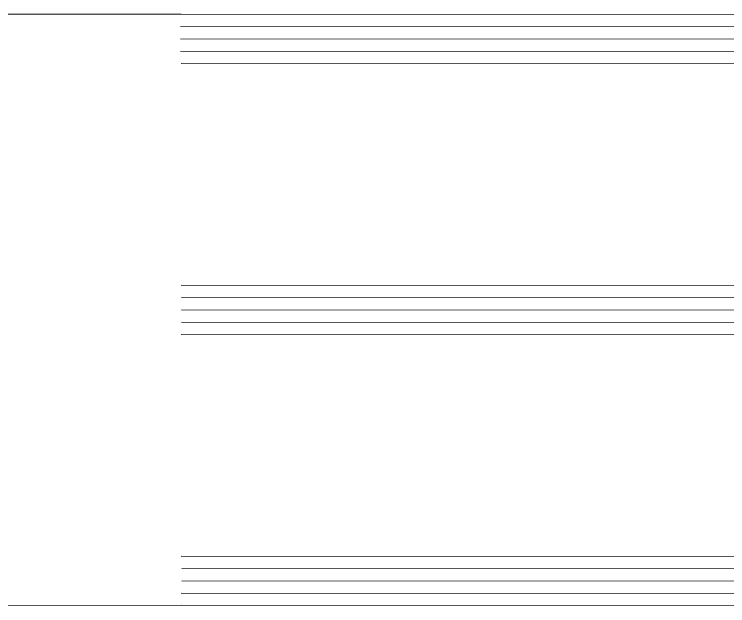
# Model space of a CAD drawing. Header units: metres. Extents: x 19 to 230, y -653 to -519.
# Drawn here: x 29.0641 to 29.1221, y -529.9979 to -529.9499 of the extents above; entities that cross this region are included whole.
import ezdxf

# ---------------------------------------------------------------- set-up
doc = ezdxf.new("R2010")
doc.units = ezdxf.units.M
doc.header["$LTSCALE"] = 0.0125
doc.layers.add('05Fenster', color=171, linetype='Continuous', lineweight=15)
doc.layers.add('Fenster', color=65, linetype='Continuous', lineweight=5)

# ---------------------------------------------------------------- blocks, each defined once
blk = doc.blocks.new('ElementFe seite')
at = {"layer": 'Fenster'}
for points in [[(115.8, 185.2), (209.08, 185.2)], [(115.801, 184.2), (209.081, 184.2)], [(115.744, 183.2), (209.024, 183.2)], [(115.745, 182.2), (209.025, 182.2)], [(115.8, 181.2), (209.08, 181.2)], [(115.8, 163.2), (209.08, 163.2)], [(115.769, 162.2), (209.05, 162.2)], [(115.771, 161.2), (209.051, 161.2)], [(115.772, 160.2), (209.052, 160.2)], [(115.8, 159.2), (209.08, 159.2)], [(115.8, 141.2), (209.08, 141.2)], [(115.855, 140.2), (209.135, 140.2)], [(115.856, 139.2), (209.136, 139.2)], [(115.857, 138.2), (209.138, 138.2)], [(115.8, 137.2), (209.08, 137.2)]]:
    blk.add_lwpolyline(points, dxfattribs=at)

msp = doc.modelspace()

# ---------------------------------------------------------------- linework, layer by layer
at = {"layer": 'Fenster'}
for p, q in [((28.849002, -529.949916), (29.077707, -529.949901)), ((28.849002, -529.997916), (29.07769, -529.997901))]:
    msp.add_line(p, q, dxfattribs=at)

# ---------------------------------------------------------------- block references
at = {"layer": '05Fenster', "xscale": 0.001, "yscale": 0.001, "zscale": 0.001, "rotation": 179.98}
msp.add_blockref('ElementFe seite', (29.286835, -529.812774), dxfattribs=at)

doc.saveas('drawing.dxf')
